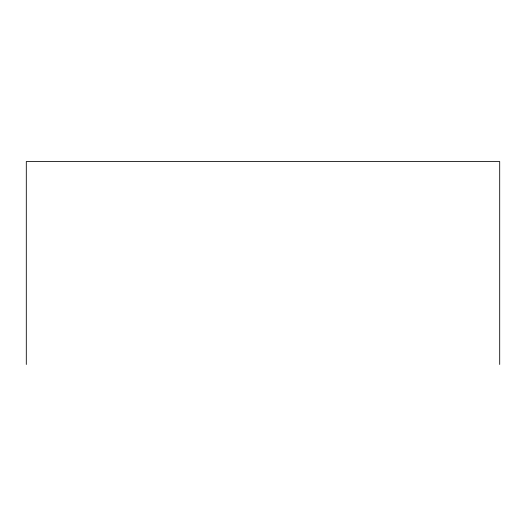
<?xml version="1.0" encoding="UTF-8"?>
<svg xmlns="http://www.w3.org/2000/svg" width="526" height="526" viewBox="0 0 526 526"><rect width="100%" height="100%" fill="white"/><g stroke="black" fill="none" stroke-linecap="round" stroke-linejoin="round"><path stroke-width="0.79" d="M499.7 364.472L499.7 161.528L26.3 161.528L26.3 364.472"/></g></svg>
